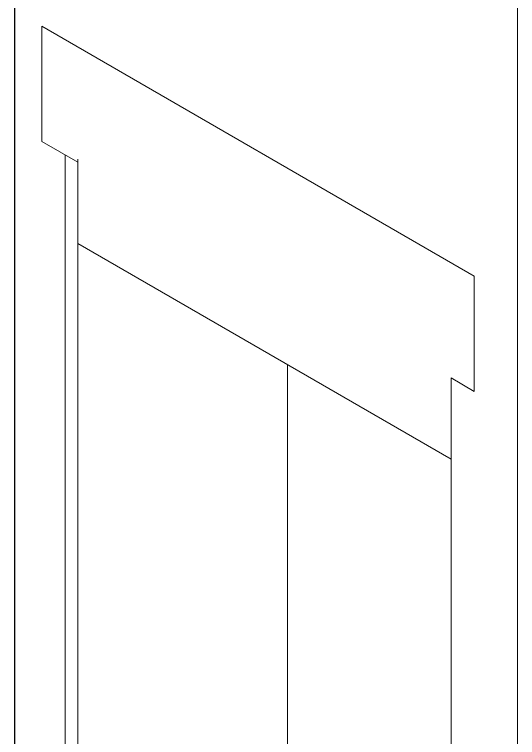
# Model space of a CAD drawing. Header units: inches. Extents: x 67248 to 85686, y -40174 to -31152.
# Drawn here: x 82492.6 to 82504.15, y -32942.82 to -32926.23 of the extents above; entities that cross this region are included whole.
import ezdxf

# ---------------------------------------------------------------- set-up
doc = ezdxf.new("R2010")
doc.units = ezdxf.units.IN
doc.header["$MEASUREMENT"] = 0

# ---------------------------------------------------------------- blocks, each defined once
blk = doc.blocks.new('ET200S')
at = {"lineweight": 0}
for p, q in [((97.937, -46.561), (97.937, 18.922)), ((97.927, 18.853), (97.927, -46.63)), ((108.621, -52.631), (108.621, 12.852)), ((98.51, 7.504), (98.51, 5.055)), ((98.51, 7.504), (107.702, 2.197)), ((98.51, 5.055), (99.271, 4.615)), ((99.005, 4.769), (99.005, -34.423)), ((99.271, -34.27), (99.271, 4.678)), ((107.207, -1.696), (99.271, 2.886)), ((107.702, 2.197), (107.702, -0.253)), ((103.73, 0.312), (103.73, -36.431)), ((107.207, 0.033), (107.207, -39.159)), ((107.207, 0.033), (107.702, -0.253))]:
    blk.add_line(p, q, dxfattribs=at)

msp = doc.modelspace()

# ---------------------------------------------------------------- block references
at = {"xscale": 1.08, "yscale": 1.08, "zscale": 1.08}
msp.add_blockref('ET200S', (82386.84, -32934.605, 0.332), dxfattribs=at)

doc.saveas('drawing.dxf')
